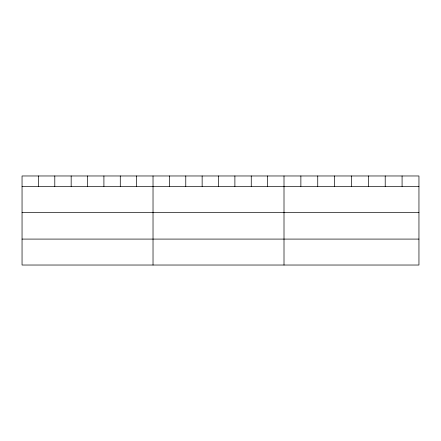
<?xml version="1.0" encoding="UTF-8"?>
<svg xmlns="http://www.w3.org/2000/svg" width="441" height="441" viewBox="0 0 441 441"><rect width="100%" height="100%" fill="white"/><g stroke="black" fill="none" stroke-linecap="round" stroke-linejoin="round"><path stroke-width="0.66" d="M418.95 186.422L418.95 265.03L22.05 265.03L22.05 175.97L418.95 175.97L418.95 186.422L22.05 186.422M22.05 212.364L418.95 212.364M22.05 239.088L418.95 239.088M402.082 175.97L402.082 186.422M385.214 175.97L385.214 186.422M368.345 175.97L368.345 186.422M351.477 175.97L351.477 186.422M334.609 175.97L334.609 186.422M317.74 175.97L317.74 186.422M300.872 175.97L300.872 186.422M284.004 175.97L284.004 265.03M267.632 175.97L267.632 186.422M251.26 175.97L251.26 186.422M234.888 175.97L234.888 186.422M218.516 175.97L218.516 186.422M202.143 175.97L202.143 186.422M185.771 175.97L185.771 186.422M169.399 175.97L169.399 186.422M153.027 175.97L153.027 265.03M136.655 175.97L136.655 186.422M120.283 175.97L120.283 186.422M103.911 175.97L103.911 186.422M87.539 175.97L87.539 186.422M71.166 175.97L71.166 186.422M54.794 175.97L54.794 186.422M38.422 175.97L38.422 186.422"/></g></svg>
